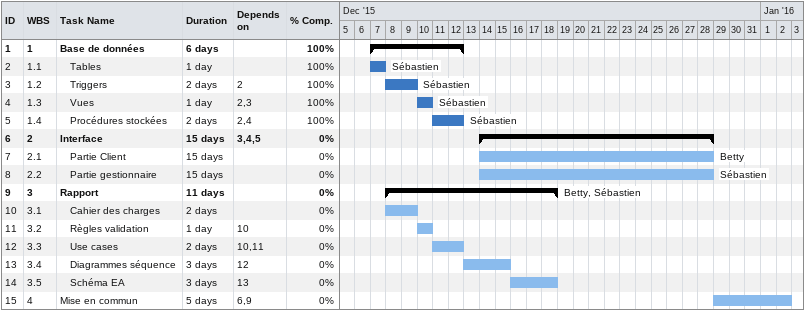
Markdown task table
| ID | WBS | Task | Duration | Start | Finish | Predecessors | Resources | % complete |
|---|---|---|---|---|---|---|---|---|
| 1 | 1 | **Base de données** | 6d | 2015-12-07 | 2015-12-12 |  |  | 100 |
| 2 | 1.1 | Tables | 1d | 2015-12-07 | 2015-12-07 |  | Sébastien | 100 |
| 3 | 1.2 | Triggers | 2d | 2015-12-08 | 2015-12-09 | 2 | Sébastien | 100 |
| 4 | 1.3 | Vues | 1d | 2015-12-10 | 2015-12-10 | 2, 3 | Sébastien | 100 |
| 5 | 1.4 | Procédures stockées | 2d | 2015-12-11 | 2015-12-12 | 2, 4 | Sébastien | 100 |
| 6 | 2 | **Interface** | 15d | 2015-12-14 | 2015-12-28 | 3, 4, 5 |  | 0 |
| 7 | 2.1 | Partie Client | 15d | 2015-12-14 | 2015-12-28 |  | Betty | 0 |
| 8 | 2.2 | Partie gestionnaire | 15d | 2015-12-14 | 2015-12-28 |  | Sébastien | 0 |
| 9 | 3 | **Rapport** | 11d | 2015-12-08 | 2015-12-18 |  | Betty, Sébastien | 0 |
| 10 | 3.1 | Cahier des charges | 2d | 2015-12-08 | 2015-12-09 |  |  | 0 |
| 11 | 3.2 | Règles validation | 1d | 2015-12-10 | 2015-12-10 | 10 |  | 0 |
| 12 | 3.3 | Use cases | 2d | 2015-12-11 | 2015-12-12 | 10, 11 |  | 0 |
| 13 | 3.4 | Diagrammes séquence | 3d | 2015-12-13 | 2015-12-15 | 12 |  | 0 |
| 14 | 3.5 | Schéma EA | 3d | 2015-12-16 | 2015-12-18 | 13 |  | 0 |
| 15 | 4 | Mise en commun | 5d | 2015-12-29 | 2016-01-02 | 6, 9 |  | 0 |
